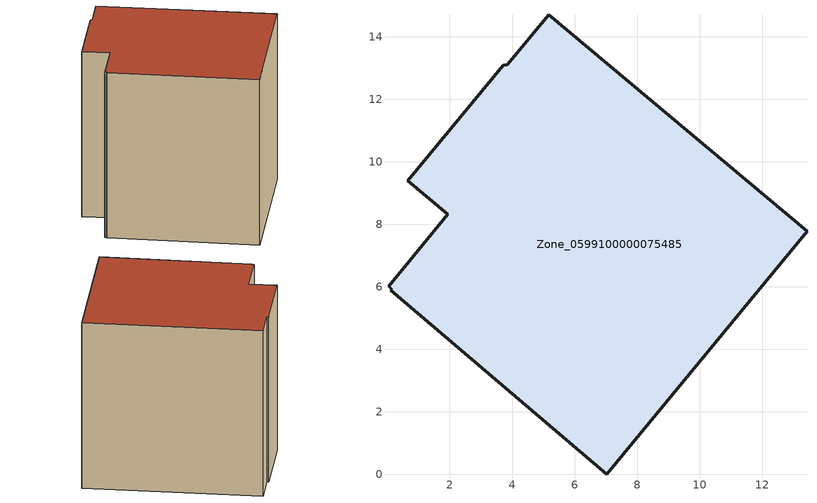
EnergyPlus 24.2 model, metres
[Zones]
Zone_0599100000075485
 floor ground (C_G): 0.03,6.02 1.94,8.32 0.65,9.4 3.7,13.1 3.84,13.1 5.16,14.71 13.43,7.78 7.01,0 0.1,5.89 0.14,5.93 z0
 wall outside (C_F): 7.01,0 13.43,7.78 5.16,14.71 3.84,13.1 3.7,13.1 0.65,9.4 1.94,8.32 0.03,6.02 0.14,5.93 0.1,5.89 7.01,0 z0:10.58
 roof outside (C_R): 1.94,8.32 0.03,6.02 0.14,5.93 0.1,5.89 7.01,0 13.43,7.78 5.16,14.71 3.84,13.1 3.7,13.1 0.65,9.4 z10.58
[BUILDING]
Pand.0599100000075485: North Axis=0; Terrain=City; Loads Convergence Tolerance Value=0.04; Temperature Convergence Tolerance Value=0.4; Solar Distribution=FullExterior; Maximum Number of Warmup Days=25; Minimum Number of Warmup Days=1
[Site:Location]
Rotterdam.The.Hague.AP_ZH_NLD Design_Conditions: Latitude=51.96; Longitude=4.45; Time Zone=1; Elevation=-4.5
[SITE:GROUNDTEMPERATURE:BUILDINGSURFACE]
18, 18, 18, 18, 18, 18, 18, 18, 18, 18, 18, 18
[MATERIAL] Thermal Absorptance=0.9; Solar Absorptance=0.7; Visible Absorptance=0.7
Name | Roughness | Thickness | Conductivity | Density | Specific Heat
G.TI.1965-1974 | MediumSmooth | 0.15 | 0.882353 | 540 | 1210
F.TI.1965-1974 | Rough | 0.3 | 0.697674 | 1920 | 840
R.TI.1965-1974 | MediumRough | 0.2 | 0.232558 | 1500 | 1000
[CONSTRUCTION]
C_G: G.TI.1965-1974
C_F: F.TI.1965-1974
C_R: R.TI.1965-1974
[ZONE]
Zone_0599100000075485: Type=1; Multiplier=1; Ceiling Height=Autocalculate; Volume=Autocalculate; Floor Area=autocalculate; Part of Total Floor Area=Yes
[ZONEINFILTRATION:DESIGNFLOWRATE]
Infil_Zone_0599100000075485: Zone or ZoneList or Space or SpaceList=Zone_0599100000075485; Schedule=AlwaysOn; Design Flow Rate Calculation Method=Flow/Area; Flow Rate per Floor Area=0.003; Constant Term Coefficient=1; Temperature Term Coefficient=0; Velocity Term Coefficient=0; Velocity Squared Term Coefficient=0
[HVACTEMPLATE:ZONE:IDEALLOADSAIRSYSTEM]
Zone_0599100000075485: Maximum Heating Supply Air Temperature=50; Minimum Cooling Supply Air Temperature=13; Maximum Heating Supply Air Humidity Ratio=0.0156; Minimum Cooling Supply Air Humidity Ratio=0.0077; Heating Limit=NoLimit; Cooling Limit=NoLimit; Dehumidification Control Type=ConstantSensibleHeatRatio; Cooling Sensible Heat Ratio=0.7; Dehumidification Setpoint=60; Humidification Control Type=None; Humidification Setpoint=30; Outdoor Air Method=None; Outdoor Air Flow Rate per Person=0.00944; Outdoor Air Flow Rate per Zone Floor Area=0; Outdoor Air Flow Rate per Zone=0; Demand Controlled Ventilation Type=None; Outdoor Air Economizer Type=NoEconomizer; Heat Recovery Type=None; Sensible Heat Recovery Effectiveness=0.7; Latent Heat Recovery Effectiveness=0.65
[ZONECONTROL:THERMOSTAT]
ThermostatControl_Zone_0599100000075485: Zone or ZoneList=Zone_0599100000075485; Control Type Schedule=DualSetpointControlType; Control 1=Thermostat_Zone_0599100000075485; Temperature Difference Between Cutout And Setpoint=0
[THERMOSTATSETPOINT:DUALSETPOINT]
Thermostat_Zone_0599100000075485: Heating Setpoint Temperature Schedule=HeatingSetpoint_Zone_0599100000075485; Cooling Setpoint Temperature Schedule=CoolingSetpoint_Zone_0599100000075485
[SCHEDULE:COMPACT]
HeatingSetpoint_Zone_0599100000075485: Through: 12/31, For: AllDays, Until: 24:00, 21
CoolingSetpoint_Zone_0599100000075485: Through: 12/31, For: AllDays, Until: 24:00, 24
DualSetpointControlType: Through: 12/31, For: AllDays, Until: 24:00, 4
AlwaysOn: Through: 12/31, For: AllDays, Until: 24:00, 1
